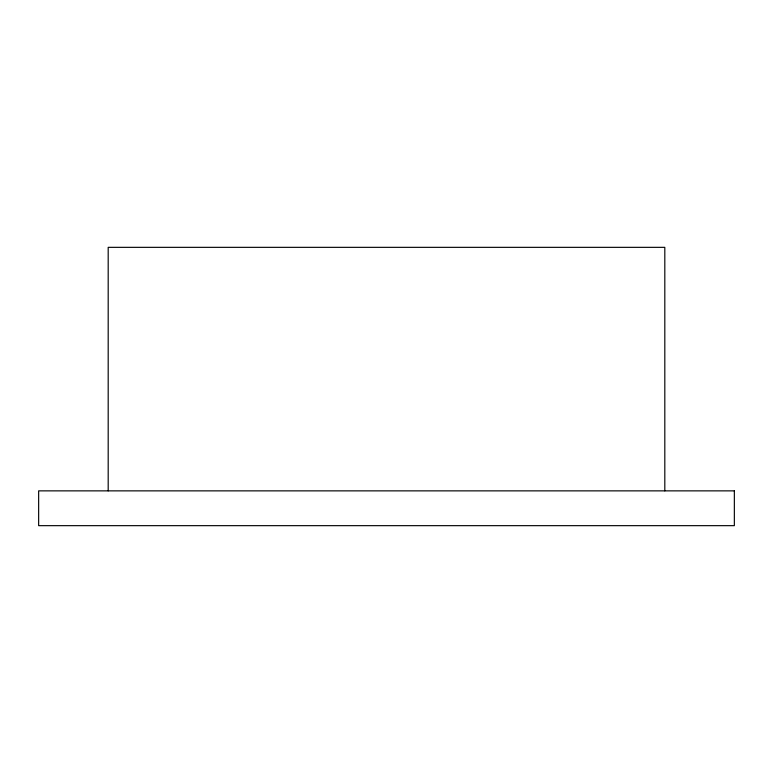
<?xml version="1.0" encoding="UTF-8"?>
<svg xmlns="http://www.w3.org/2000/svg" width="773" height="773" viewBox="0 0 773 773"><rect width="100%" height="100%" fill="white"/><g stroke="black" fill="none" stroke-linecap="round" stroke-linejoin="round"><path stroke-width="1.16" d="M664.809 490.865L664.809 247.341L108.191 247.341L108.191 490.865M734.35 490.865L38.65 490.865L38.65 525.659L734.35 525.659L734.35 490.865"/></g></svg>
